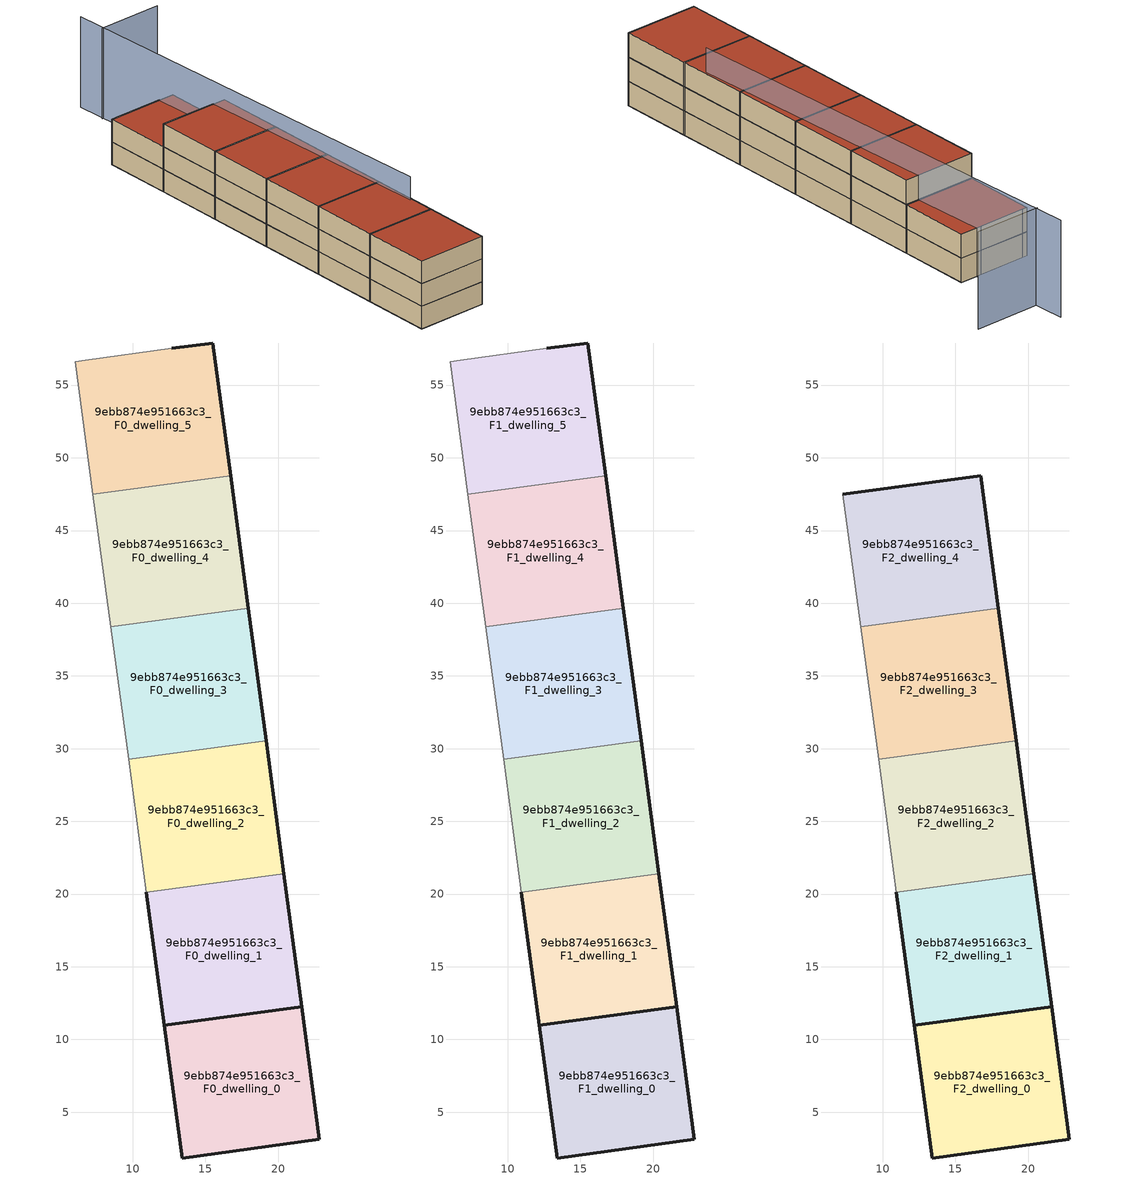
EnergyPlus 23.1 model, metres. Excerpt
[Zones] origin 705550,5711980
9ebb874e951663c3_F0_dwelling_0
 floor ground (EU_floor_Construction): 22.83,3.12 21.61,12.26 12.17,10.99 13.4,1.85 z0
 wall outside (EU_wall_Construction): 21.61,12.26 22.83,3.12 13.4,1.85 12.17,10.99 21.61,12.26 z0:3
9ebb874e951663c3_F0_dwelling_1
 floor ground (EU_floor_Construction): 21.61,12.26 20.39,21.4 10.95,20.13 12.17,10.99 z0
 wall outside (EU_wall_Construction): 20.39,21.4 21.61,12.26 12.17,10.99 10.95,20.13 z0:3
 wall to 9ebb874e951663c3_F0_dwelling_2 (EU_wall_Construction): 10.95,20.13 20.39,21.4 z0:3
9ebb874e951663c3_F0_dwelling_2
 floor ground (EU_floor_Construction): 20.39,21.4 19.17,30.53 9.72,29.26 10.95,20.13 z0
 wall outside (EU_wall_Construction): 19.17,30.53 20.39,21.4 z0:3
 wall adiabatic (EU_wall_Construction): 10.95,20.13 9.72,29.26 z0:3
 wall to 9ebb874e951663c3_F0_dwelling_3 (EU_wall_Construction): 9.72,29.26 19.17,30.53 z0:3
9ebb874e951663c3_F0_dwelling_3
 floor ground (EU_floor_Construction): 19.17,30.53 17.95,39.66 8.49,38.38 9.72,29.26 z0
 wall outside (EU_wall_Construction): 17.95,39.66 19.17,30.53 z0:3
 wall adiabatic (EU_wall_Construction): 9.72,29.26 8.49,38.38 z0:3
 wall to 9ebb874e951663c3_F0_dwelling_4 (EU_wall_Construction): 8.49,38.38 17.95,39.66 z0:3
9ebb874e951663c3_F0_dwelling_4
 floor ground (EU_floor_Construction): 17.95,39.66 16.73,48.78 7.27,47.5 8.49,38.38 z0
 wall outside (EU_wall_Construction): 16.73,48.78 17.95,39.66 z0:3
 wall adiabatic (EU_wall_Construction): 8.49,38.38 7.27,47.5 z0:3
 wall to 9ebb874e951663c3_F0_dwelling_5 (EU_wall_Construction): 7.27,47.5 16.73,48.78 z0:3
9ebb874e951663c3_F0_dwelling_5
 floor ground (EU_floor_Construction): 16.73,48.78 15.51,57.89 12.68,57.52 6.74,56.69 6.04,56.6 7.27,47.5 z0
 wall outside (EU_wall_Construction): 12.68,57.52 15.51,57.89 16.73,48.78 z0:3
 wall adiabatic (EU_wall_Construction): 7.27,47.5 6.04,56.6 6.74,56.69 12.68,57.52 z0:3
9ebb874e951663c3_F1_dwelling_0
 floor to 9ebb874e951663c3_F0_dwelling_0 (EU_floor_Construction): 22.83,3.12 21.61,12.26 12.17,10.99 13.4,1.85 z3
 wall outside (EU_wall_Construction): 21.61,12.26 22.83,3.12 13.4,1.85 12.17,10.99 21.61,12.26 z3:6
9ebb874e951663c3_F1_dwelling_1
 floor to 9ebb874e951663c3_F0_dwelling_1 (EU_floor_Construction): 21.61,12.26 20.39,21.4 10.95,20.13 12.17,10.99 z3
 wall outside (EU_wall_Construction): 20.39,21.4 21.61,12.26 12.17,10.99 10.95,20.13 z3:6
 wall to 9ebb874e951663c3_F1_dwelling_2 (EU_wall_Construction): 10.95,20.13 20.39,21.4 z3:6
9ebb874e951663c3_F1_dwelling_2
 floor to 9ebb874e951663c3_F0_dwelling_2 (EU_floor_Construction): 20.39,21.4 19.17,30.53 9.72,29.26 10.95,20.13 z3
 wall outside (EU_wall_Construction): 19.17,30.53 20.39,21.4 z3:6
 wall adiabatic (EU_wall_Construction): 10.95,20.13 9.72,29.26 z3:6
 wall to 9ebb874e951663c3_F1_dwelling_3 (EU_wall_Construction): 9.72,29.26 19.17,30.53 z3:6
9ebb874e951663c3_F1_dwelling_3
 floor to 9ebb874e951663c3_F0_dwelling_3 (EU_floor_Construction): 19.17,30.53 17.95,39.66 8.49,38.38 9.72,29.26 z3
 wall outside (EU_wall_Construction): 17.95,39.66 19.17,30.53 z3:6
 wall adiabatic (EU_wall_Construction): 9.72,29.26 8.49,38.38 z3:6
 wall to 9ebb874e951663c3_F1_dwelling_4 (EU_wall_Construction): 8.49,38.38 17.95,39.66 z3:6
9ebb874e951663c3_F1_dwelling_4
 floor to 9ebb874e951663c3_F0_dwelling_4 (EU_floor_Construction): 17.95,39.66 16.73,48.78 7.27,47.5 8.49,38.38 z3
 wall outside (EU_wall_Construction): 16.73,48.78 17.95,39.66 z3:6
 wall adiabatic (EU_wall_Construction): 8.49,38.38 7.27,47.5 z3:6
 wall to 9ebb874e951663c3_F1_dwelling_5 (EU_wall_Construction): 7.27,47.5 16.73,48.78 z3:6
9ebb874e951663c3_F1_dwelling_5
 floor to 9ebb874e951663c3_F0_dwelling_5 (EU_floor_Construction): 16.73,48.78 15.51,57.89 12.67,57.52 6.74,56.69 6.04,56.6 7.27,47.5 z3
 wall outside (EU_wall_Construction): 12.68,57.52 15.51,57.89 16.73,48.78 z3:6
 wall adiabatic (EU_wall_Construction): 7.27,47.5 6.04,56.6 6.74,56.69 12.68,57.52 z3:6
 roof outside (EU_roof_Construction): 15.51,57.89 16.73,48.78 7.27,47.5 6.04,56.6 6.74,56.69 12.68,57.52 z6
9ebb874e951663c3_F2_dwelling_0
 floor to 9ebb874e951663c3_F1_dwelling_0 (EU_floor_Construction): 22.83,3.12 21.61,12.26 12.17,10.99 13.4,1.85 z6
 wall outside (EU_wall_Construction): 21.61,12.26 22.83,3.12 13.4,1.85 12.17,10.99 21.61,12.26 z6:9
 roof outside (EU_roof_Construction): 21.61,12.26 22.83,3.12 13.4,1.85 12.17,10.99 z9
9ebb874e951663c3_F2_dwelling_1
 floor to 9ebb874e951663c3_F1_dwelling_1 (EU_floor_Construction): 21.61,12.26 20.39,21.4 10.95,20.13 12.17,10.99 z6
 wall outside (EU_wall_Construction): 20.39,21.4 21.61,12.26 12.17,10.99 10.95,20.13 z6:9
 wall to 9ebb874e951663c3_F2_dwelling_2 (EU_wall_Construction): 10.95,20.13 20.39,21.4 z6:9
 roof outside (EU_roof_Construction): 20.39,21.4 21.61,12.26 12.17,10.99 10.95,20.13 z9
9ebb874e951663c3_F2_dwelling_2
 floor to 9ebb874e951663c3_F1_dwelling_2 (EU_floor_Construction): 20.39,21.4 19.17,30.53 9.72,29.26 10.95,20.13 z6
 wall outside (EU_wall_Construction): 19.17,30.53 20.39,21.4 z6:9
 wall adiabatic (EU_wall_Construction): 10.95,20.13 9.72,29.26 z6:9
 wall to 9ebb874e951663c3_F2_dwelling_3 (EU_wall_Construction): 9.72,29.26 19.17,30.53 z6:9
 roof outside (EU_roof_Construction): 19.17,30.53 20.39,21.4 10.95,20.13 9.72,29.26 z9
9ebb874e951663c3_F2_dwelling_3
 floor to 9ebb874e951663c3_F1_dwelling_3 (EU_floor_Construction): 19.17,30.53 17.95,39.66 8.49,38.38 9.72,29.26 z6
 wall outside (EU_wall_Construction): 17.95,39.66 19.17,30.53 z6:9
 wall adiabatic (EU_wall_Construction): 9.72,29.26 8.49,38.38 z6:9
 wall to 9ebb874e951663c3_F2_dwelling_4 (EU_wall_Construction): 8.49,38.38 17.95,39.66 z6:9
 roof outside (EU_roof_Construction): 17.95,39.66 19.17,30.53 9.72,29.26 8.49,38.38 z9
9ebb874e951663c3_F2_dwelling_4
 floor to 9ebb874e951663c3_F1_dwelling_4 (EU_floor_Construction): 17.95,39.66 16.73,48.78 7.27,47.5 8.49,38.38 z6
 wall outside (EU_wall_Construction): 7.27,47.5 16.73,48.78 17.95,39.66 z6:9
 wall adiabatic (EU_wall_Construction): 8.49,38.38 7.27,47.5 z6:9
 roof outside (EU_roof_Construction): 16.73,48.78 17.95,39.66 8.49,38.38 7.27,47.5 z9
shading: 11,70.68 20.88,15.54 / 20,67.96 11.51,66.82 z0:12
[Building]
EU S2 Campaign: North Axis=0; Terrain=City; Solar Distribution=FullExterior
[Site:Location]
London: Latitude=51.5; Longitude=-0.5; Time Zone=0; Elevation=25
[SizingPeriod:WeatherFileDays]
AnnualSizingPeriod: Begin Month=1; Begin Day of Month=1; End Month=12; End Day of Month=31; Day of Week for Start Day=Monday; Use Weather File Daylight Saving Period=No; Use Weather File Rain and Snow Indicators=No
[MATERIAL]
EU_InternalMass_Material: Roughness=MediumRough; Thickness=0.1; Conductivity=1; Density=1800; Specific Heat=900; Thermal Absorptance=0.9; Solar Absorptance=0.7; Visible Absorptance=0.7
[MATERIAL:NOMASS] Roughness=MediumRough; Thermal Absorptance=0.9; Solar Absorptance=0.7; Visible Absorptance=0.7
Name | Thermal Resistance
EU_wall_NoMass | 1.04674
EU_roof_NoMass | 4.32442
EU_floor_NoMass | 2.04616
[CONSTRUCTION]
EU_wall_Construction: EU_wall_NoMass
EU_roof_Construction: EU_roof_NoMass
EU_floor_Construction: EU_floor_NoMass
EU_InternalMass_Construction: EU_InternalMass_Material
[ZONE] Type=1; Multiplier=1; Ceiling Height=autocalculate; Floor Area=autocalculate; Part of Total Floor Area=Yes
Name | Volume
9ebb874e951663c3_F0_dwelling_0 | 263.439
9ebb874e951663c3_F1_dwelling_0; 9ebb874e951663c3_F2_dwelling_0 | 263.44
9ebb874e951663c3_F0_dwelling_1 | 263.451
9ebb874e951663c3_F1_dwelling_1; 9ebb874e951663c3_F2_dwelling_1 | 263.45
9ebb874e951663c3_F0_dwelling_2; 9ebb874e951663c3_F1_dwelling_2; 9ebb874e951663c3_F2_dwelling_2 | 263.429
9ebb874e951663c3_F0_dwelling_3; 9ebb874e951663c3_F1_dwelling_3; 9ebb874e951663c3_F2_dwelling_3 | 263.443
9ebb874e951663c3_F0_dwelling_4 | 263.447
9ebb874e951663c3_F1_dwelling_4; 9ebb874e951663c3_F2_dwelling_4 | 263.448
9ebb874e951663c3_F0_dwelling_5; 9ebb874e951663c3_F1_dwelling_5 | 263.481
[INTERNALMASS] Construction=EU_InternalMass_Construction
Name | Zone or ZoneList | Surface Area
9ebb874e951663c3_F0_dwelling_0_EU_InternalMass | 9ebb874e951663c3_F0_dwelling_0 | 87.813
9ebb874e951663c3_F0_dwelling_1_EU_InternalMass | 9ebb874e951663c3_F0_dwelling_1 | 87.8169
9ebb874e951663c3_F0_dwelling_2_EU_InternalMass | 9ebb874e951663c3_F0_dwelling_2 | 87.8097
9ebb874e951663c3_F0_dwelling_3_EU_InternalMass | 9ebb874e951663c3_F0_dwelling_3 | 87.8143
9ebb874e951663c3_F0_dwelling_4_EU_InternalMass | 9ebb874e951663c3_F0_dwelling_4 | 87.8162
9ebb874e951663c3_F0_dwelling_5_EU_InternalMass | 9ebb874e951663c3_F0_dwelling_5 | 87.8266
9ebb874e951663c3_F1_dwelling_0_EU_InternalMass | 9ebb874e951663c3_F1_dwelling_0 | 87.813
9ebb874e951663c3_F1_dwelling_1_EU_InternalMass | 9ebb874e951663c3_F1_dwelling_1 | 87.8169
9ebb874e951663c3_F1_dwelling_2_EU_InternalMass | 9ebb874e951663c3_F1_dwelling_2 | 87.8097
9ebb874e951663c3_F1_dwelling_3_EU_InternalMass | 9ebb874e951663c3_F1_dwelling_3 | 87.8143
9ebb874e951663c3_F1_dwelling_4_EU_InternalMass | 9ebb874e951663c3_F1_dwelling_4 | 87.8162
9ebb874e951663c3_F1_dwelling_5_EU_InternalMass | 9ebb874e951663c3_F1_dwelling_5 | 87.8266
9ebb874e951663c3_F2_dwelling_0_EU_InternalMass | 9ebb874e951663c3_F2_dwelling_0 | 105.383
9ebb874e951663c3_F2_dwelling_1_EU_InternalMass | 9ebb874e951663c3_F2_dwelling_1 | 105.39
9ebb874e951663c3_F2_dwelling_2_EU_InternalMass | 9ebb874e951663c3_F2_dwelling_2 | 105.376
9ebb874e951663c3_F2_dwelling_3_EU_InternalMass | 9ebb874e951663c3_F2_dwelling_3 | 105.384
9ebb874e951663c3_F2_dwelling_4_EU_InternalMass | 9ebb874e951663c3_F2_dwelling_4 | 105.388
[OTHEREQUIPMENT] Fuel Type=Electricity; Design Level Calculation Method=Watts/Area; Power per Zone Floor Area=1; Fraction Latent=0; Fraction Radiant=0; Fraction Lost=0; Carbon Dioxide Generation Rate=0; EndUse Subcategory=EU_Step8_InternalGains
Name | Zone or ZoneList or Space or SpaceList | Schedule
EU_Step8_InternalGain_9ebb874e951663c3_F0_dwelling_0_f000 | 9ebb874e951663c3_F0_dwelling_0 | EU_Step8_GainSchedule_9ebb874e951663c3_F0_dwelling_0_f000
EU_Step8_InternalGain_9ebb874e951663c3_F0_dwelling_1_f000 | 9ebb874e951663c3_F0_dwelling_1 | EU_Step8_GainSchedule_9ebb874e951663c3_F0_dwelling_1_f000
EU_Step8_InternalGain_9ebb874e951663c3_F0_dwelling_2_f000 | 9ebb874e951663c3_F0_dwelling_2 | EU_Step8_GainSchedule_9ebb874e951663c3_F0_dwelling_2_f000
EU_Step8_InternalGain_9ebb874e951663c3_F0_dwelling_3_f000 | 9ebb874e951663c3_F0_dwelling_3 | EU_Step8_GainSchedule_9ebb874e951663c3_F0_dwelling_3_f000
EU_Step8_InternalGain_9ebb874e951663c3_F0_dwelling_4_f000 | 9ebb874e951663c3_F0_dwelling_4 | EU_Step8_GainSchedule_9ebb874e951663c3_F0_dwelling_4_f000
EU_Step8_InternalGain_9ebb874e951663c3_F0_dwelling_5_f000 | 9ebb874e951663c3_F0_dwelling_5 | EU_Step8_GainSchedule_9ebb874e951663c3_F0_dwelling_5_f000
EU_Step8_InternalGain_9ebb874e951663c3_F1_dwelling_0_f000 | 9ebb874e951663c3_F1_dwelling_0 | EU_Step8_GainSchedule_9ebb874e951663c3_F1_dwelling_0_f000
EU_Step8_InternalGain_9ebb874e951663c3_F1_dwelling_1_f000 | 9ebb874e951663c3_F1_dwelling_1 | EU_Step8_GainSchedule_9ebb874e951663c3_F1_dwelling_1_f000
EU_Step8_InternalGain_9ebb874e951663c3_F1_dwelling_2_f000 | 9ebb874e951663c3_F1_dwelling_2 | EU_Step8_GainSchedule_9ebb874e951663c3_F1_dwelling_2_f000
EU_Step8_InternalGain_9ebb874e951663c3_F1_dwelling_3_f000 | 9ebb874e951663c3_F1_dwelling_3 | EU_Step8_GainSchedule_9ebb874e951663c3_F1_dwelling_3_f000
EU_Step8_InternalGain_9ebb874e951663c3_F1_dwelling_4_f000 | 9ebb874e951663c3_F1_dwelling_4 | EU_Step8_GainSchedule_9ebb874e951663c3_F1_dwelling_4_f000
EU_Step8_InternalGain_9ebb874e951663c3_F1_dwelling_5_f000 | 9ebb874e951663c3_F1_dwelling_5 | EU_Step8_GainSchedule_9ebb874e951663c3_F1_dwelling_5_f000
EU_Step8_InternalGain_9ebb874e951663c3_F2_dwelling_0_f000 | 9ebb874e951663c3_F2_dwelling_0 | EU_Step8_GainSchedule_9ebb874e951663c3_F2_dwelling_0_f000
EU_Step8_InternalGain_9ebb874e951663c3_F2_dwelling_1_f000 | 9ebb874e951663c3_F2_dwelling_1 | EU_Step8_GainSchedule_9ebb874e951663c3_F2_dwelling_1_f000
EU_Step8_InternalGain_9ebb874e951663c3_F2_dwelling_2_f000 | 9ebb874e951663c3_F2_dwelling_2 | EU_Step8_GainSchedule_9ebb874e951663c3_F2_dwelling_2_f000
EU_Step8_InternalGain_9ebb874e951663c3_F2_dwelling_3_f000 | 9ebb874e951663c3_F2_dwelling_3 | EU_Step8_GainSchedule_9ebb874e951663c3_F2_dwelling_3_f000
EU_Step8_InternalGain_9ebb874e951663c3_F2_dwelling_4_f000 | 9ebb874e951663c3_F2_dwelling_4 | EU_Step8_GainSchedule_9ebb874e951663c3_F2_dwelling_4_f000
[ZONEVENTILATION:DESIGNFLOWRATE] Schedule=EU_AlwaysOn; Design Flow Rate Calculation Method=AirChanges/Hour; Air Changes per Hour=0.488719; Ventilation Type=Natural; Fan Pressure Rise=0; Fan Total Efficiency=1; Constant Term Coefficient=1; Temperature Term Coefficient=0; Velocity Term Coefficient=0; Velocity Squared Term Coefficient=0; Minimum Indoor Temperature=-100; Maximum Indoor Temperature=100; Delta Temperature=-100; Minimum Outdoor Temperature=-100; Maximum Outdoor Temperature=100; Maximum Wind Speed=40
Name | Zone or ZoneList or Space or SpaceList
EU_ConstantAir_9ebb874e951663c3_F0_dwelling_0 | 9ebb874e951663c3_F0_dwelling_0
EU_ConstantAir_9ebb874e951663c3_F0_dwelling_1 | 9ebb874e951663c3_F0_dwelling_1
EU_ConstantAir_9ebb874e951663c3_F0_dwelling_2 | 9ebb874e951663c3_F0_dwelling_2
EU_ConstantAir_9ebb874e951663c3_F0_dwelling_3 | 9ebb874e951663c3_F0_dwelling_3
EU_ConstantAir_9ebb874e951663c3_F0_dwelling_4 | 9ebb874e951663c3_F0_dwelling_4
EU_ConstantAir_9ebb874e951663c3_F0_dwelling_5 | 9ebb874e951663c3_F0_dwelling_5
EU_ConstantAir_9ebb874e951663c3_F1_dwelling_0 | 9ebb874e951663c3_F1_dwelling_0
EU_ConstantAir_9ebb874e951663c3_F1_dwelling_1 | 9ebb874e951663c3_F1_dwelling_1
EU_ConstantAir_9ebb874e951663c3_F1_dwelling_2 | 9ebb874e951663c3_F1_dwelling_2
EU_ConstantAir_9ebb874e951663c3_F1_dwelling_3 | 9ebb874e951663c3_F1_dwelling_3
EU_ConstantAir_9ebb874e951663c3_F1_dwelling_4 | 9ebb874e951663c3_F1_dwelling_4
EU_ConstantAir_9ebb874e951663c3_F1_dwelling_5 | 9ebb874e951663c3_F1_dwelling_5
EU_ConstantAir_9ebb874e951663c3_F2_dwelling_0 | 9ebb874e951663c3_F2_dwelling_0
EU_ConstantAir_9ebb874e951663c3_F2_dwelling_1 | 9ebb874e951663c3_F2_dwelling_1
EU_ConstantAir_9ebb874e951663c3_F2_dwelling_2 | 9ebb874e951663c3_F2_dwelling_2
EU_ConstantAir_9ebb874e951663c3_F2_dwelling_3 | 9ebb874e951663c3_F2_dwelling_3
EU_ConstantAir_9ebb874e951663c3_F2_dwelling_4 | 9ebb874e951663c3_F2_dwelling_4
[HVACTEMPLATE:THERMOSTAT] Constant Heating Setpoint=20; Constant Cooling Setpoint=50
EU_HeatOnly_9ebb874e951663c3_F0_dwelling_0; EU_HeatOnly_9ebb874e951663c3_F0_dwelling_1; EU_HeatOnly_9ebb874e951663c3_F0_dwelling_2; EU_HeatOnly_9ebb874e951663c3_F0_dwelling_3; EU_HeatOnly_9ebb874e951663c3_F0_dwelling_4; EU_HeatOnly_9ebb874e951663c3_F0_dwelling_5; EU_HeatOnly_9ebb874e951663c3_F1_dwelling_0; EU_HeatOnly_9ebb874e951663c3_F1_dwelling_1; EU_HeatOnly_9ebb874e951663c3_F1_dwelling_2; EU_HeatOnly_9ebb874e951663c3_F1_dwelling_3; EU_HeatOnly_9ebb874e951663c3_F1_dwelling_4; EU_HeatOnly_9ebb874e951663c3_F1_dwelling_5; EU_HeatOnly_9ebb874e951663c3_F2_dwelling_0; EU_HeatOnly_9ebb874e951663c3_F2_dwelling_1; EU_HeatOnly_9ebb874e951663c3_F2_dwelling_2; EU_HeatOnly_9ebb874e951663c3_F2_dwelling_3; EU_HeatOnly_9ebb874e951663c3_F2_dwelling_4
[HVACTEMPLATE:ZONE:IDEALLOADSAIRSYSTEM] System Availability Schedule=EU_AlwaysOn; Maximum Heating Supply Air Temperature=50; Minimum Cooling Supply Air Temperature=13; Maximum Heating Supply Air Humidity Ratio=0.0156; Minimum Cooling Supply Air Humidity Ratio=0.0077; Heating Limit=NoLimit; Cooling Limit=NoLimit; Heating Availability Schedule=EU_AlwaysOn; Cooling Availability Schedule=EU_CoolingOff; Dehumidification Control Type=ConstantSensibleHeatRatio; Cooling Sensible Heat Ratio=0.7; Dehumidification Setpoint=60; Humidification Control Type=None; Humidification Setpoint=30; Outdoor Air Method=None; Outdoor Air Flow Rate per Person=0.00944; Outdoor Air Flow Rate per Zone Floor Area=0; Outdoor Air Flow Rate per Zone=0; Demand Controlled Ventilation Type=None; Outdoor Air Economizer Type=NoEconomizer; Heat Recovery Type=None; Sensible Heat Recovery Effectiveness=0.7; Latent Heat Recovery Effectiveness=0.65
Name | Template Thermostat
9ebb874e951663c3_F0_dwelling_0 | EU_HeatOnly_9ebb874e951663c3_F0_dwelling_0
9ebb874e951663c3_F0_dwelling_1 | EU_HeatOnly_9ebb874e951663c3_F0_dwelling_1
9ebb874e951663c3_F0_dwelling_2 | EU_HeatOnly_9ebb874e951663c3_F0_dwelling_2
9ebb874e951663c3_F0_dwelling_3 | EU_HeatOnly_9ebb874e951663c3_F0_dwelling_3
9ebb874e951663c3_F0_dwelling_4 | EU_HeatOnly_9ebb874e951663c3_F0_dwelling_4
9ebb874e951663c3_F0_dwelling_5 | EU_HeatOnly_9ebb874e951663c3_F0_dwelling_5
9ebb874e951663c3_F1_dwelling_0 | EU_HeatOnly_9ebb874e951663c3_F1_dwelling_0
9ebb874e951663c3_F1_dwelling_1 | EU_HeatOnly_9ebb874e951663c3_F1_dwelling_1
9ebb874e951663c3_F1_dwelling_2 | EU_HeatOnly_9ebb874e951663c3_F1_dwelling_2
9ebb874e951663c3_F1_dwelling_3 | EU_HeatOnly_9ebb874e951663c3_F1_dwelling_3
9ebb874e951663c3_F1_dwelling_4 | EU_HeatOnly_9ebb874e951663c3_F1_dwelling_4
9ebb874e951663c3_F1_dwelling_5 | EU_HeatOnly_9ebb874e951663c3_F1_dwelling_5
9ebb874e951663c3_F2_dwelling_0 | EU_HeatOnly_9ebb874e951663c3_F2_dwelling_0
9ebb874e951663c3_F2_dwelling_1 | EU_HeatOnly_9ebb874e951663c3_F2_dwelling_1
9ebb874e951663c3_F2_dwelling_2 | EU_HeatOnly_9ebb874e951663c3_F2_dwelling_2
9ebb874e951663c3_F2_dwelling_3 | EU_HeatOnly_9ebb874e951663c3_F2_dwelling_3
9ebb874e951663c3_F2_dwelling_4 | EU_HeatOnly_9ebb874e951663c3_F2_dwelling_4
[SIZING:ZONE] Zone Cooling Design Supply Air Temperature Input Method=SupplyAirTemperature; Zone Cooling Design Supply Air Temperature=13; Zone Heating Design Supply Air Temperature Input Method=SupplyAirTemperature; Zone Heating Design Supply Air Temperature=50; Zone Cooling Design Supply Air Humidity Ratio=0.008; Zone Heating Design Supply Air Humidity Ratio=0.008; Cooling Design Air Flow Method=DesignDay; Cooling Design Air Flow Rate=0; Cooling Minimum Air Flow per Zone Floor Area=0.000762; Cooling Minimum Air Flow=0; Cooling Minimum Air Flow Fraction=0.2; Heating Design Air Flow Method=DesignDay; Heating Design Air Flow Rate=0; Heating Maximum Air Flow per Zone Floor Area=0.002032; Heating Maximum Air Flow=0.141576; Heating Maximum Air Flow Fraction=0.3; Account for Dedicated Outdoor Air System=No; Dedicated Outdoor Air System Control Strategy=NeutralSupplyAir; Dedicated Outdoor Air Low Setpoint Temperature for Design=autosize; Dedicated Outdoor Air High Setpoint Temperature for Design=autosize; Zone Load Sizing Method=Sensible Load Only No Latent Load; Zone Latent Cooling Design Supply Air Humidity Ratio Input Method=HumidityRatioDifference; Zone Cooling Design Supply Air Humidity Ratio Difference=0.005; Zone Latent Heating Design Supply Air Humidity Ratio Input Method=HumidityRatioDifference; Zone Humidification Design Supply Air Humidity Ratio Difference=0.005
9ebb874e951663c3_F0_dwelling_0; 9ebb874e951663c3_F0_dwelling_1; 9ebb874e951663c3_F0_dwelling_2; 9ebb874e951663c3_F0_dwelling_3; 9ebb874e951663c3_F0_dwelling_4; 9ebb874e951663c3_F0_dwelling_5; 9ebb874e951663c3_F1_dwelling_0; 9ebb874e951663c3_F1_dwelling_1; 9ebb874e951663c3_F1_dwelling_2; 9ebb874e951663c3_F1_dwelling_3; 9ebb874e951663c3_F1_dwelling_4; 9ebb874e951663c3_F1_dwelling_5; 9ebb874e951663c3_F2_dwelling_0; 9ebb874e951663c3_F2_dwelling_1; 9ebb874e951663c3_F2_dwelling_2; 9ebb874e951663c3_F2_dwelling_3; 9ebb874e951663c3_F2_dwelling_4
[SCHEDULE:CONSTANT]
Name | Hourly Value
EU_AlwaysOn | 1
EU_CoolingOff | 0
[SCHEDULE:FILE] Column Number=1; Rows to Skip at Top=0; Number of Hours of Data=8760; Column Separator=Comma; Interpolate to Timestep=No; Minutes per Item=60; Adjust Schedule for Daylight Savings=Yes
Name | File
EU_Step8_GainSchedule_9ebb874e951663c3_F0_dwelling_0_f000 | ../../schedules/9ebb874e951663c3/9ebb874e951663c3_F0_dwelling_0_f000_gain.csv
EU_Step8_GainSchedule_9ebb874e951663c3_F0_dwelling_1_f000 | ../../schedules/9ebb874e951663c3/9ebb874e951663c3_F0_dwelling_1_f000_gain.csv
EU_Step8_GainSchedule_9ebb874e951663c3_F0_dwelling_2_f000 | ../../schedules/9ebb874e951663c3/9ebb874e951663c3_F0_dwelling_2_f000_gain.csv
EU_Step8_GainSchedule_9ebb874e951663c3_F0_dwelling_3_f000 | ../../schedules/9ebb874e951663c3/9ebb874e951663c3_F0_dwelling_3_f000_gain.csv
EU_Step8_GainSchedule_9ebb874e951663c3_F0_dwelling_4_f000 | ../../schedules/9ebb874e951663c3/9ebb874e951663c3_F0_dwelling_4_f000_gain.csv
EU_Step8_GainSchedule_9ebb874e951663c3_F0_dwelling_5_f000 | ../../schedules/9ebb874e951663c3/9ebb874e951663c3_F0_dwelling_5_f000_gain.csv
EU_Step8_GainSchedule_9ebb874e951663c3_F1_dwelling_0_f000 | ../../schedules/9ebb874e951663c3/9ebb874e951663c3_F1_dwelling_0_f000_gain.csv
EU_Step8_GainSchedule_9ebb874e951663c3_F1_dwelling_1_f000 | ../../schedules/9ebb874e951663c3/9ebb874e951663c3_F1_dwelling_1_f000_gain.csv
EU_Step8_GainSchedule_9ebb874e951663c3_F1_dwelling_2_f000 | ../../schedules/9ebb874e951663c3/9ebb874e951663c3_F1_dwelling_2_f000_gain.csv
EU_Step8_GainSchedule_9ebb874e951663c3_F1_dwelling_3_f000 | ../../schedules/9ebb874e951663c3/9ebb874e951663c3_F1_dwelling_3_f000_gain.csv
EU_Step8_GainSchedule_9ebb874e951663c3_F1_dwelling_4_f000 | ../../schedules/9ebb874e951663c3/9ebb874e951663c3_F1_dwelling_4_f000_gain.csv
EU_Step8_GainSchedule_9ebb874e951663c3_F1_dwelling_5_f000 | ../../schedules/9ebb874e951663c3/9ebb874e951663c3_F1_dwelling_5_f000_gain.csv
EU_Step8_GainSchedule_9ebb874e951663c3_F2_dwelling_0_f000 | ../../schedules/9ebb874e951663c3/9ebb874e951663c3_F2_dwelling_0_f000_gain.csv
EU_Step8_GainSchedule_9ebb874e951663c3_F2_dwelling_1_f000 | ../../schedules/9ebb874e951663c3/9ebb874e951663c3_F2_dwelling_1_f000_gain.csv
EU_Step8_GainSchedule_9ebb874e951663c3_F2_dwelling_2_f000 | ../../schedules/9ebb874e951663c3/9ebb874e951663c3_F2_dwelling_2_f000_gain.csv
EU_Step8_GainSchedule_9ebb874e951663c3_F2_dwelling_3_f000 | ../../schedules/9ebb874e951663c3/9ebb874e951663c3_F2_dwelling_3_f000_gain.csv
EU_Step8_GainSchedule_9ebb874e951663c3_F2_dwelling_4_f000 | ../../schedules/9ebb874e951663c3/9ebb874e951663c3_F2_dwelling_4_f000_gain.csv
